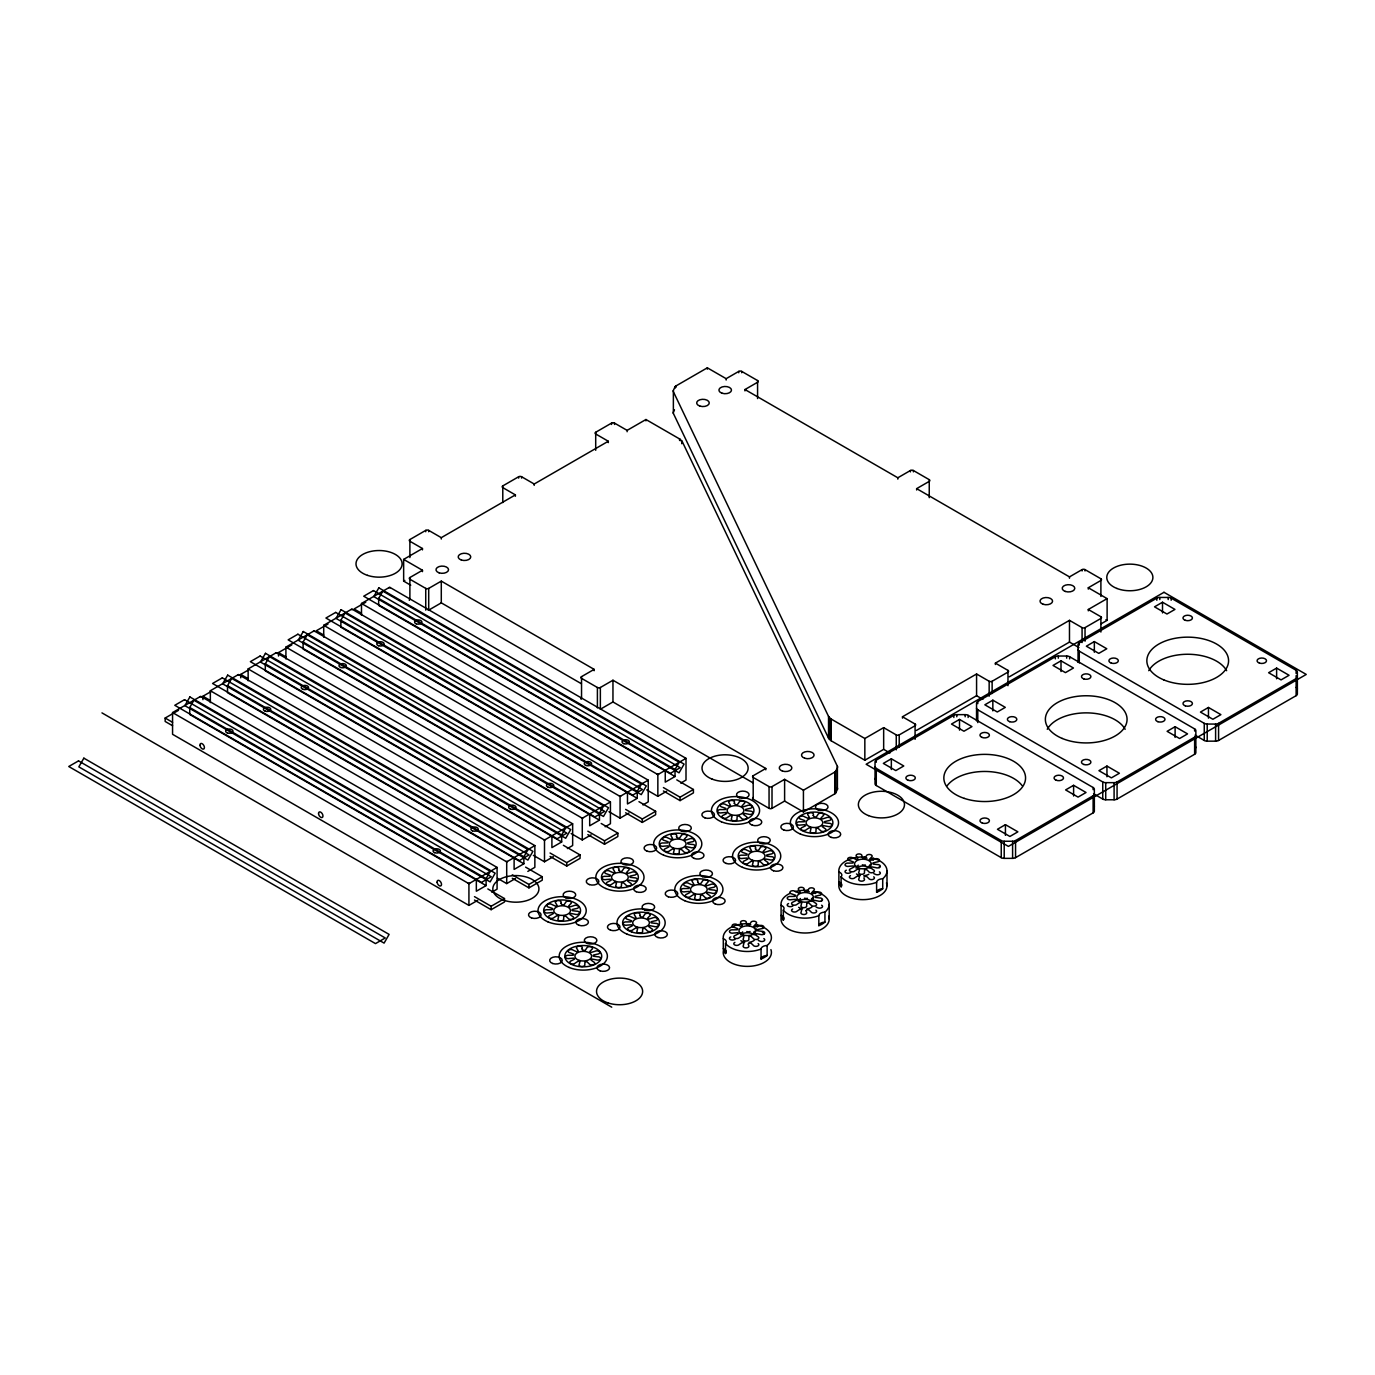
<?xml version="1.0" encoding="UTF-8"?>
<svg xmlns="http://www.w3.org/2000/svg" width="1375" height="1375" viewBox="0 0 1375 1375"><rect width="100%" height="100%" fill="white"/><g stroke="black" fill="none" stroke-linecap="round" stroke-linejoin="round"><path stroke-width="1.5" d="M886.995 885.723L886.995 870.839M748.189 944.161L748.842 945.777A2.939 1.702 0 0 1 745.748 947.891A2.939 1.702 0 0 1 743.359 945.484L743.927 943.147A2.939 1.702 0 0 0 742.105 942.648L739.372 944.419A2.939 1.702 0 0 1 734.886 945.038A2.939 1.702 0 0 1 734.886 942.373M805.973 910.783L806.644 912.398A2.939 1.702 0 0 1 803.55 914.53A2.939 1.702 0 0 1 801.144 912.123L801.711 909.786A2.939 1.702 0 0 0 799.906 909.287L797.156 911.058A2.939 1.702 0 0 1 792.688 911.677A2.939 1.702 0 0 1 792.67 909.013M742.655 931.872L742.311 932.422A2.939 1.702 0 0 1 740.661 933.092L740.163 933.144M800.439 898.511L800.095 899.061A2.939 1.702 0 0 1 798.445 899.731L797.431 899.731M858.241 865.15L857.88 865.7A2.939 1.702 0 0 1 856.247 866.37L855.233 866.37M889.952 753.002L883.661 749.358L864.841 760.22L831.222 740.816A4.194 2.423 0 0 1 830.569 740.334L828.953 738.736A4.194 2.423 0 0 1 828.541 738.152L673.372 413.411L673.372 390.431L674.936 386.977A4.194 2.423 0 0 1 676.036 385.894L707.334 367.812L726.155 378.675L738.753 371.405A2.097 1.203 0 0 1 741.727 371.405L757.573 380.548L757.573 398.561M674.455 409.784L673.372 412.156A4.194 2.423 0 0 0 673.372 413.411M765.789 769.828L765.789 768.47L753.191 775.741A2.097 1.203 0 0 0 753.191 777.459L769.055 786.603A2.097 1.203 0 0 0 772.011 786.603L784.609 779.333L803.43 790.195L834.745 772.131A4.194 2.423 0 0 0 835.828 771.031L837.409 767.594A4.194 2.423 0 0 0 837.392 766.322L682.241 441.581A4.194 2.423 0 0 0 681.811 441.014L680.212 439.416A4.194 2.423 0 0 0 679.542 438.917L645.941 419.513L627.12 430.375L614.522 423.105A2.097 1.203 0 0 0 611.548 423.105L595.702 432.266L595.702 450.278M753.191 775.741L753.191 799.184L769.055 808.345A2.097 1.203 0 0 0 772.011 808.345L784.609 801.075L803.43 811.938L834.745 793.856A4.194 2.423 0 0 0 835.828 792.756L837.409 789.319L837.392 766.322M486.097 885.603L189.733 714.484L189.733 707.506L193.909 700.236L490.291 871.337L486.097 878.608L486.097 885.603L476.334 891.223L476.334 879.398M523.875 863.775L227.511 692.673L227.511 685.678L231.705 678.425L528.069 849.527L523.875 856.797L523.875 863.775L514.112 869.412L514.112 857.587M561.67 841.964L265.306 670.862L265.306 663.867L269.483 656.614L565.864 827.716L561.67 834.969L561.67 841.964L551.908 847.602L551.908 835.759M599.448 820.153L303.084 649.052L303.084 642.056L307.278 634.786L603.642 805.905L599.448 813.158L599.448 820.153L589.686 825.791L589.686 813.948M637.244 798.325L340.88 627.223L340.88 620.228L345.056 612.975L641.438 784.077L637.244 791.347L637.244 798.325L627.481 803.962L627.481 792.138M675.022 776.514L378.658 605.413L378.658 598.417L382.852 591.164L679.216 762.266L675.022 769.519L675.022 776.514L665.259 782.152L665.259 770.327M748.327 943.852L748.98 943.405A2.939 1.702 0 0 1 750.922 943.095L753.088 945.106A2.939 1.702 0 0 0 757.316 946.172A2.939 1.702 0 0 0 758.123 943.559M806.111 910.491L806.781 910.044A2.939 1.702 0 0 1 808.706 909.734L810.889 911.745A2.939 1.702 0 0 0 815.1 912.794A2.939 1.702 0 0 0 815.925 910.181M754.067 931.837L755.734 930.927A2.939 1.702 0 0 0 756.198 928.864M811.852 898.477L813.141 897.755M869.653 865.098L870.925 864.394M409.887 557.562L409.887 539.55L425.734 530.389A2.097 1.203 0 0 1 428.708 530.389L441.289 537.659L515.384 494.897L515.384 496.255M502.786 502.562L502.786 485.908L518.65 476.747A2.097 1.203 0 0 1 521.606 476.747L534.205 484.017L608.3 441.255L608.3 442.612M410.713 585.2L403.648 581.127L403.648 559.402L422.469 548.522L422.469 549.88M477.727 900.333L468.927 905.403L172.562 734.302L172.562 712.577L200.716 696.317L497.08 867.419L497.08 889.161L491.803 892.203M210.341 702.608L210.341 690.748L238.494 674.506L534.858 845.608L534.858 867.333L527.828 871.406M248.136 680.797L248.136 668.938L276.289 652.678L572.653 823.797L572.653 845.522L567.377 848.564M285.914 658.969L285.914 647.127L314.067 630.867L610.431 801.969L610.431 823.711L605.155 826.753M323.709 637.158L323.709 625.316L351.863 609.056L648.227 780.158L648.227 801.883L642.95 804.942M361.488 615.347L361.488 603.487L389.641 587.245L686.005 758.347L686.005 780.072L680.728 783.114M172.562 725.742L165.155 721.462L165.155 718.042L178.492 710.342M202.933 699.652L202.933 696.231L211.269 691.419M240.728 677.841L240.728 674.42L247.397 670.57M278.506 656.03L278.506 652.592L291.844 644.892M327.972 624.044L316.302 630.781L323.709 635.061M365.75 602.233L354.08 608.97L361.488 613.25M403.648 581.127L404.834 580.439M409.887 599.62L409.887 577.534L422.469 570.264L422.469 571.622M744.975 390.895L744.975 389.537L757.573 382.267A2.097 1.203 0 0 0 757.573 380.548M409.887 577.534A2.097 1.203 0 0 0 409.887 579.236L425.734 588.397A2.097 1.203 0 0 0 428.708 588.397L441.289 581.127L594.138 669.367L594.138 670.725M428.227 610.328A2.097 1.203 0 0 0 428.708 610.122L441.289 602.852L581.402 683.736M744.975 389.537L897.823 477.778L910.422 470.508A2.097 1.203 0 0 1 913.378 470.508L929.242 479.669L929.242 497.664M581.539 698.723L581.539 676.638L594.138 669.367M916.644 489.998L916.644 488.641L929.242 481.37A2.097 1.203 0 0 0 929.242 479.669M581.539 676.638A2.097 1.203 0 0 0 581.539 678.356L597.403 687.5A2.097 1.203 0 0 0 600.359 687.5L612.958 680.23L765.789 768.47M753.053 782.856L612.958 701.955L600.359 709.242L600.359 687.5M172.562 712.577L468.927 883.678L497.08 867.419M210.341 690.748L506.705 861.867L534.858 845.608M248.136 668.938L544.5 840.039L572.653 823.797M285.914 647.127L582.278 818.228L610.431 801.969M323.709 625.316L620.073 796.417L648.227 780.158M361.488 603.487L657.852 774.589L686.005 758.347M497.441 878.247L506.705 883.592L515.505 878.505M533.38 855.353L544.5 861.781L553.3 856.694M571.175 833.542L582.278 839.953L591.078 834.883M608.953 811.731L620.073 818.142L628.873 813.072M646.748 789.903L657.852 796.331L666.652 791.244M474.478 896.637L491.15 906.262L504.487 898.562L504.487 901.983L491.15 909.683L474.478 900.058M512.273 874.827L528.945 884.452L542.266 876.752L542.266 880.172L528.945 887.872L512.273 878.247M550.052 852.998L566.723 862.623L580.061 854.923L580.061 858.361L566.723 866.061L550.052 856.436M587.847 831.188L604.519 840.812L617.839 833.113L617.839 836.533L604.519 844.233L587.847 834.608M625.625 809.377L642.297 819.002L655.634 811.302L655.634 814.722L642.297 822.422L625.625 812.797M663.42 787.566L680.075 797.191L693.413 789.491L693.413 792.911L680.075 800.611L663.42 790.986M916.644 488.641L1069.475 576.881L1082.073 569.611A2.097 1.203 0 0 1 1085.03 569.611L1100.894 578.772L1100.894 596.423M1088.295 589.119L1088.295 587.761L1100.894 580.473A2.097 1.203 0 0 0 1100.894 578.772M673.372 390.431A4.194 2.423 0 0 0 673.372 391.686L828.541 716.427A4.194 2.423 0 0 0 828.953 717.011L830.569 718.592A4.194 2.423 0 0 0 831.222 719.091L864.841 738.495L883.661 727.633L896.259 734.903A2.097 1.203 0 0 0 899.216 734.903L915.08 725.742A2.097 1.203 0 0 0 915.08 724.041L902.481 716.77L902.481 718.128M902.481 716.77L976.577 673.991L989.158 681.261A2.097 1.203 0 0 0 992.131 681.261L1007.978 672.1A2.097 1.203 0 0 0 1007.978 670.398L995.38 663.128L995.38 664.486M995.38 663.128L1069.475 620.348L1082.073 627.619A2.097 1.203 0 0 0 1085.03 627.619L1100.894 618.458A2.097 1.203 0 0 0 1100.894 616.756L1088.295 609.486L1088.295 610.844M1088.295 609.486L1107.116 598.623L1107.116 620.348L1101.237 623.752M916.369 730.469L976.577 695.716L982.867 699.359M1009.284 676.827L1069.475 642.073L1078.928 647.539M876.27 760.134L953.838 715.344A4.194 2.423 0 0 1 956.794 714.639L965.181 714.639A4.194 2.423 0 0 1 968.137 715.344L1093.125 787.514A4.194 2.423 0 0 1 1094.345 789.216L1094.345 811.164A4.194 2.423 0 0 1 1093.125 812.883L1015.558 857.656A4.194 2.423 0 0 1 1012.602 858.361L1004.214 858.361A4.194 2.423 0 0 1 1001.241 857.656L876.27 785.503A4.194 2.423 0 0 1 875.033 783.784L875.033 761.836A4.194 2.423 0 0 1 876.27 760.134L876.27 762.266M976.542 720.913L976.542 703.244A4.194 2.423 0 0 1 977.78 701.525L1055.33 656.752A4.194 2.423 0 0 1 1058.303 656.03L1066.673 656.03A4.194 2.423 0 0 1 1069.647 656.752L1194.634 728.905A4.194 2.423 0 0 1 1195.855 730.606L1195.855 752.572A4.194 2.423 0 0 1 1194.634 754.273L1117.067 799.064A4.194 2.423 0 0 1 1114.094 799.769L1105.723 799.769A4.194 2.423 0 0 1 1102.75 799.064L1093.572 793.753M1078.052 662.303L1078.052 644.634A4.194 2.423 0 0 1 1079.272 642.916L1156.839 598.142A4.194 2.423 0 0 1 1159.795 597.438L1168.183 597.438A4.194 2.423 0 0 1 1171.156 598.142L1296.127 670.295A4.194 2.423 0 0 1 1297.364 672.014L1297.364 693.962A4.194 2.423 0 0 1 1296.127 695.664L1218.577 740.455A4.194 2.423 0 0 1 1215.603 741.159L1207.216 741.159A4.194 2.423 0 0 1 1204.259 740.455L1195.064 735.144M891.344 758.794L883.334 763.4L895.778 770.584L903.788 765.978L891.344 758.794L891.344 769.484M959.509 719.434L951.5 724.058L963.944 731.242L971.953 726.619L959.509 719.434L959.509 730.125M992.836 700.184L984.844 704.808L997.288 711.992L1005.297 707.369L992.836 700.184L992.836 710.875M1061.002 660.825L1053.009 665.448L1065.453 672.633L1073.462 668.009L1061.002 660.825L1061.002 671.516M1094.345 641.575L1086.353 646.198L1098.797 653.383L1106.789 648.759L1094.345 641.575L1094.345 652.266M1162.511 602.233L1154.519 606.839L1166.963 614.023L1174.955 609.417L1162.511 602.233L1162.511 612.923M1005.434 824.656L997.442 829.28L1009.886 836.464L1017.878 831.841L1005.434 824.656L1005.434 835.347M1073.6 785.314L1065.608 789.92L1078.052 797.105L1086.044 792.498L1073.6 785.314L1073.6 796.005M1106.944 766.064L1098.934 770.67L1111.395 777.872L1119.388 773.248L1106.944 766.064L1106.944 776.755M1175.109 726.705L1167.1 731.328L1179.561 738.513L1187.553 733.889L1175.109 726.705L1175.109 737.395M1208.453 707.455L1200.444 712.078L1212.887 719.263L1220.897 714.639L1208.453 707.455L1208.453 718.145M1276.619 668.095L1268.609 672.719L1281.053 679.903L1289.062 675.28L1276.619 668.095L1276.619 678.786M875.033 766.683A4.194 2.423 0 0 0 876.27 768.384L1001.241 840.555A4.194 2.423 0 0 0 1004.214 841.259L1012.602 841.259A4.194 2.423 0 0 0 1015.558 840.555L1093.125 795.764A4.194 2.423 0 0 0 1094.345 794.062M976.542 708.073A4.194 2.423 0 0 0 977.78 709.792L1102.75 781.945A4.194 2.423 0 0 0 1105.723 782.65L1114.094 782.65A4.194 2.423 0 0 0 1117.067 781.945L1194.634 737.172A4.194 2.423 0 0 0 1195.855 735.453M1078.052 649.481A4.194 2.423 0 0 0 1079.272 651.183L1204.259 723.336A4.194 2.423 0 0 0 1207.216 724.058L1215.603 724.058A4.194 2.423 0 0 0 1218.577 723.336L1296.127 678.562A4.194 2.423 0 0 0 1297.364 676.844M388.902 587.658L390.38 587.658M351.123 609.486L352.602 609.486M313.328 631.297L314.806 631.297M275.55 653.108L277.028 653.108M237.755 674.936L239.233 674.936M199.977 696.747L201.455 696.747M658.591 774.177L657.112 774.177M620.812 795.987L619.455 796.039M583.017 817.798L581.539 817.798M545.188 839.644L543.881 839.678M507.392 861.472L506.034 861.472M469.614 883.283L468.239 883.283M864.188 876.872L864.566 876.666A2.939 1.702 0 0 1 866.508 876.373L868.673 878.384A2.939 1.702 0 0 0 872.902 879.433A2.939 1.702 0 0 0 873.709 876.82M750.08 931.477L749.203 931.769A2.939 1.702 0 0 1 747.209 931.666L746.763 931.511M850.678 872.661L849.183 873.142A2.939 1.702 0 0 1 845.384 872.42A2.939 1.702 0 0 1 846.347 870.186M792.877 906.022L791.398 906.503A2.939 1.702 0 0 1 787.6 905.798A2.939 1.702 0 0 1 788.545 903.547M735.092 939.4L733.614 939.864A2.939 1.702 0 0 1 729.798 939.159A2.939 1.702 0 0 1 730.761 936.908M865.27 864.927L864.789 865.047A2.939 1.702 0 0 1 862.795 864.944L862.348 864.789M807.469 898.305L807.005 898.408A2.939 1.702 0 0 1 804.994 898.305L804.564 898.15M813.502 900.556L813.02 900.47A2.939 1.702 0 0 1 811.594 899.645L811.422 899.061M755.717 933.917L755.219 933.831A2.939 1.702 0 0 1 753.809 933.006L753.62 932.439M873.864 873.675L875.72 874.483A2.939 1.702 0 0 0 879.673 874.156A2.939 1.702 0 0 0 879.416 871.853M816.08 907.053L817.919 907.844A2.939 1.702 0 0 0 821.889 907.517A2.939 1.702 0 0 0 821.614 905.214M758.278 940.414L760.134 941.205A2.939 1.702 0 0 0 764.087 940.895A2.939 1.702 0 0 0 763.83 938.592M1088.295 587.761L1107.116 598.623M1105.947 619.661L1107.116 620.348M608.3 441.255L595.702 433.967A2.097 1.203 0 0 1 595.702 432.266M515.384 494.897L502.786 487.609A2.097 1.203 0 0 1 502.786 485.908M422.469 548.522L409.887 541.252A2.097 1.203 0 0 1 409.887 539.55M403.648 559.402L422.469 570.264M378.658 598.417L675.022 769.519M676.758 779.866L693.413 789.491M340.88 620.228L637.244 791.347M638.962 801.677L655.634 811.302M303.084 642.056L599.448 813.158M601.184 823.487L617.839 833.113M278.506 652.592L285.914 656.872M265.306 663.867L561.67 834.969M563.389 845.298L580.061 854.923M240.728 674.42L248.136 678.7M227.511 685.678L523.875 856.797M525.611 867.127L542.266 876.752M202.933 696.231L210.341 700.511M189.733 707.506L486.097 878.608M487.816 888.938L504.487 898.562M165.155 718.042L172.562 722.322M101.973 712.886L611.738 1007.188M863.878 878.109L864.428 879.038A2.939 1.702 0 0 1 861.334 881.169A2.939 1.702 0 0 1 858.928 878.762L859.512 876.408A2.939 1.702 0 0 0 857.691 875.927L854.941 877.68A2.939 1.702 0 0 1 850.472 878.298A2.939 1.702 0 0 1 850.455 875.652M869.206 865.7L869.395 866.284A2.939 1.702 0 0 0 870.375 866.955M1296.127 670.295L1296.127 673.509M1296.127 675.641L1296.127 695.664M1218.577 723.336L1218.577 740.455M1215.603 724.058L1215.603 741.159M1207.216 724.058L1207.216 741.159M1204.259 723.336L1204.259 740.455M1194.634 728.905L1194.634 731.036M1194.634 737.172L1194.634 754.273M1171.156 598.142L1171.156 600.273M1168.183 597.438L1168.183 599.569M1159.795 597.438L1159.795 599.569M1156.839 598.142L1156.839 600.273M1117.067 781.945L1117.067 799.064M1114.094 782.65L1114.094 799.769M1105.723 782.65L1105.723 799.769M1102.75 781.945L1102.75 799.064M1100.894 616.756L1100.894 632.053M1093.125 787.514L1093.125 789.645M1093.125 795.764L1093.125 812.883M1085.03 569.611L1085.03 570.969M1085.03 627.619L1085.03 641.197M1082.073 569.611L1082.073 570.969M1082.073 627.619L1082.073 642.555M1079.272 642.916L1079.272 645.064M1079.272 651.183L1079.272 662.956M1069.647 656.752L1069.647 658.883M1069.475 576.881L1069.475 578.239M1069.475 620.348L1069.475 642.073M1066.673 656.03L1066.673 658.178M1058.303 656.03L1058.303 658.178M1055.33 656.752L1055.33 658.883M1015.558 840.555L1015.558 857.656M1012.602 841.259L1012.602 858.361M1007.978 670.398L1007.978 685.695M1004.214 841.259L1004.214 858.361M1001.241 840.555L1001.241 857.656M992.131 681.261L992.131 693.481M989.158 681.261L989.158 696.197M977.78 701.525L977.78 703.673M977.78 709.792L977.78 722.614M976.577 673.991L976.577 695.716M968.137 715.344L968.137 717.492M965.181 714.639L965.181 716.788M956.794 714.639L956.794 716.788M953.838 715.344L953.838 717.492M915.08 724.041L915.08 739.338M913.378 470.508L913.378 471.866M910.422 470.508L910.422 471.866M899.216 734.903L899.216 747.123M897.823 477.778L897.823 479.136M896.259 734.903L896.259 749.839M883.661 727.633L883.661 749.358M882.716 878.762L882.716 888.783A24.097 13.922 0 0 1 876.614 892.289L876.614 882.286A6.291 3.627 0 0 1 882.716 878.762A24.097 13.922 0 0 0 873.194 858.258A6.291 3.627 0 0 1 871.148 858.653M876.27 768.384L876.27 785.503M873.194 858.258L873.194 860.148M864.841 738.495L864.841 760.22M867.041 858.206A6.291 3.627 0 0 1 864.875 856.986L864.875 858.859M838.887 871.991A6.291 3.627 0 0 1 841.105 876.786L841.105 886.806A24.097 13.922 0 0 1 838.887 881.994L838.887 871.991A24.097 13.922 0 0 1 864.875 856.986M835.828 771.031L835.828 792.756M834.745 772.131L834.745 793.856M831.222 719.091L831.222 740.816M830.569 718.592L830.569 740.334M829.211 904.217L829.211 919.102M828.953 717.011L828.953 738.736M828.541 716.427L828.541 738.152M824.931 912.123L824.931 922.144A24.097 13.922 0 0 1 818.83 925.667L818.83 915.647A6.291 3.627 0 0 1 824.931 912.123A24.097 13.922 0 0 0 815.409 891.636A6.291 3.627 0 0 1 813.364 892.031M815.409 891.636L815.409 893.509M795.197 891.533A24.097 13.922 0 0 1 807.091 890.347L807.091 891.602M803.43 790.195L803.43 811.938M784.609 779.333L784.609 801.075M781.086 905.352A6.291 3.627 0 0 1 783.32 910.164L783.32 920.167A24.097 13.922 0 0 1 781.086 915.355L781.086 905.352A24.097 13.922 0 0 1 789.834 893.441M772.011 786.603L772.011 808.345M769.055 786.603L769.055 808.345M767.13 945.502L767.13 955.505A24.097 13.922 0 0 1 761.045 959.028L761.045 949.008A6.291 3.627 0 0 1 767.13 945.502A24.097 13.922 0 0 0 757.625 924.997A6.291 3.627 0 0 1 755.562 925.392M757.625 924.997L757.625 926.87M723.302 938.712A6.291 3.627 0 0 1 725.536 943.525L725.536 953.528A24.097 13.922 0 0 1 723.302 948.733L723.302 938.712A24.097 13.922 0 0 1 749.289 923.708L749.289 925.581M741.727 371.405L741.727 372.762M738.753 371.405L738.753 372.762M726.155 378.675L726.155 380.033M707.334 367.812L707.334 369.17M682.241 441.581L682.241 442.939M681.811 441.014L681.811 443.73M680.212 439.416L680.212 440.773M680.075 797.191L680.075 800.611M679.542 438.917L679.542 440.275M676.036 385.894L676.036 387.252M674.936 386.977L674.936 388.334M657.852 774.589L657.852 796.331M645.941 419.513L645.941 420.87M642.297 819.002L642.297 822.422M627.12 430.375L627.12 431.733M620.073 796.417L620.073 818.142M614.522 423.105L614.522 424.463M612.958 680.23L612.958 701.955M611.548 423.105L611.548 424.463M604.519 840.812L604.519 844.233M597.403 687.5L597.403 707.884M582.278 818.228L582.278 839.953M566.723 862.623L566.723 866.061M544.5 840.039L544.5 861.781M534.205 484.017L534.205 485.375M528.945 884.452L528.945 887.872M521.606 476.747L521.606 478.105M518.65 476.747L518.65 478.105M506.705 861.867L506.705 883.592M491.15 906.262L491.15 909.683M468.927 883.678L468.927 905.403M441.289 537.659L441.289 539.017M441.289 581.127L441.289 602.852M428.708 530.389L428.708 531.747M428.708 588.397L428.708 610.122M425.734 530.389L425.734 531.747M425.734 588.397L425.734 610.122M875.033 778.955A4.194 2.423 0 0 1 875.17 778.37M1093.847 805.183A4.194 2.423 0 0 1 1094.345 806.334M947.186 785.692A40.872 23.598 0 0 1 984.689 771.461A40.872 23.598 0 0 1 1022.192 785.692M1195.528 746.797A4.194 2.423 0 0 1 1195.855 747.725M976.663 719.761A4.194 2.423 0 0 1 976.955 719.314M1047.252 729.3A40.872 23.598 0 0 1 1086.198 712.869A40.872 23.598 0 0 1 1125.145 729.3M1296.127 687.414A4.194 2.423 0 0 1 1297.364 689.116M1078.052 661.753A4.194 2.423 0 0 1 1078.653 660.498M1148.761 670.691A40.872 23.598 0 0 1 1187.708 654.259A40.872 23.598 0 0 1 1226.637 670.691M886.497 882.887A24.097 13.922 0 0 1 862.898 899.645A24.097 13.922 0 0 1 839.317 882.887M868.828 874.259A8.387 4.847 0 0 1 863.775 875.652M860.355 875.462A8.387 4.847 0 0 1 856.47 873.95M855.989 868.106A8.387 4.847 0 0 1 869.808 868.106M879.295 866.645A2.939 1.702 0 0 1 879.312 867.659M838.887 881.994A6.291 3.627 0 0 1 841.105 886.806M876.614 882.286A24.097 13.922 0 0 1 841.105 876.786M876.614 892.289A6.291 3.627 0 0 1 882.716 888.783M828.695 916.248A24.097 13.922 0 0 1 805.114 933.006A24.097 13.922 0 0 1 781.516 916.248M812.023 906.95A8.387 4.847 0 0 1 806.833 908.944M802.57 908.823A8.387 4.847 0 0 1 798.669 907.311M798.205 901.467A8.387 4.847 0 0 1 812.023 901.467M821.58 900.212A2.939 1.702 0 0 1 821.528 901.02M781.086 915.355A6.291 3.627 0 0 1 783.32 920.167M818.83 915.647A24.097 13.922 0 0 1 783.32 910.164M809.256 891.567A6.291 3.627 0 0 1 807.091 890.347M818.83 925.667A6.291 3.627 0 0 1 824.931 922.144M770.911 949.609A24.097 13.922 0 0 1 747.312 966.384A24.097 13.922 0 0 1 723.731 949.609M754.222 940.311A8.387 4.847 0 0 1 749.031 942.305M744.769 942.184A8.387 4.847 0 0 1 740.884 940.672M740.42 934.828A8.387 4.847 0 0 1 754.222 934.828M763.795 933.573A2.939 1.702 0 0 1 763.812 934.192M762.403 932.456A2.939 1.702 0 0 1 763.211 932.852M723.302 948.733A6.291 3.627 0 0 1 725.536 953.528M761.045 949.008A24.097 13.922 0 0 1 725.536 943.525M750.733 924.636A6.291 3.627 0 0 1 749.289 923.708M761.045 959.028A6.291 3.627 0 0 1 767.13 955.505M837.392 788.047A4.194 2.423 0 0 1 837.409 789.319M753.191 799.184A2.097 1.203 0 0 1 753.191 797.483M580.938 699.102A2.097 1.203 0 0 1 581.539 698.362M409.286 600.239A2.097 1.203 0 0 1 409.887 599.259M560.897 903.341L562.014 904.698A2.939 1.702 0 0 0 564.008 904.802L565.538 902.602A2.939 1.702 0 0 1 569.697 901.209A2.939 1.702 0 0 1 570.539 903.942L568.614 906.039A2.939 1.702 0 0 0 570.023 906.864L573.65 905.747A2.939 1.702 0 0 1 578.377 906.228A2.939 1.702 0 0 1 575.97 908.634L572.172 909.511A2.939 1.702 0 0 0 572.344 910.663L576.366 911.161A2.939 1.702 0 0 1 579.442 913.275A2.939 1.702 0 0 1 574.939 914.237L571.038 913.498A2.939 1.702 0 0 0 569.886 914.444L572.413 916.317A2.939 1.702 0 0 1 572.413 919.084A2.939 1.702 0 0 1 567.892 918.139L565.727 916.128A2.939 1.702 0 0 0 563.784 916.42L563.647 918.792A2.939 1.702 0 0 1 560.553 920.923A2.939 1.702 0 0 1 558.147 918.517L558.731 916.18A2.939 1.702 0 0 0 556.909 915.681L554.159 917.452A2.939 1.702 0 0 1 549.433 917.933A2.939 1.702 0 0 1 550.275 915.2L553.317 913.602A2.939 1.702 0 0 0 552.475 912.553L548.402 912.897A2.939 1.702 0 0 1 544.242 911.505A2.939 1.702 0 0 1 547.92 909.717L552.028 909.648A2.939 1.702 0 0 0 552.544 908.514L549.072 907.259A2.939 1.702 0 0 1 547.422 904.664A2.939 1.702 0 0 1 552.234 904.664L555.466 906.125A2.939 1.702 0 0 0 557.098 905.455L555.827 903.203A2.939 1.702 0 0 1 557.477 900.591A2.939 1.702 0 0 1 561.155 902.378L560.897 903.341M582.055 948.922L583.155 950.28A2.939 1.702 0 0 0 585.166 950.383L586.695 948.183A2.939 1.702 0 0 1 590.855 946.791A2.939 1.702 0 0 1 591.697 949.523L589.755 951.62A2.939 1.702 0 0 0 591.181 952.428L594.808 951.328A2.939 1.702 0 0 1 599.534 951.809A2.939 1.702 0 0 1 597.128 954.198L593.33 955.092A2.939 1.702 0 0 0 593.502 956.244L597.506 956.742A2.939 1.702 0 0 1 600.6 958.856A2.939 1.702 0 0 1 596.08 959.802L592.178 959.08A2.939 1.702 0 0 0 591.027 960.025L593.57 961.898A2.939 1.702 0 0 1 593.57 964.666A2.939 1.702 0 0 1 589.05 963.72L586.884 961.709A2.939 1.702 0 0 0 584.942 962.002L584.805 964.373A2.939 1.702 0 0 1 581.711 966.505A2.939 1.702 0 0 1 579.305 964.098L579.889 961.744A2.939 1.702 0 0 0 578.067 961.262L575.317 963.016A2.939 1.702 0 0 1 570.591 963.497A2.939 1.702 0 0 1 571.416 960.764L574.475 959.183A2.939 1.702 0 0 0 573.633 958.134L569.559 958.478A2.939 1.702 0 0 1 565.4 957.086A2.939 1.702 0 0 1 569.078 955.298L573.186 955.212A2.939 1.702 0 0 0 573.702 954.095L570.212 952.841A2.939 1.702 0 0 1 568.58 950.245A2.939 1.702 0 0 1 573.375 950.245L576.606 951.706A2.939 1.702 0 0 0 578.256 951.036L576.984 948.784A2.939 1.702 0 0 1 578.634 946.172A2.939 1.702 0 0 1 582.312 947.959L582.055 948.922M618.681 869.98L619.798 871.337A2.939 1.702 0 0 0 621.792 871.441L623.339 869.241A2.939 1.702 0 0 1 627.498 867.848A2.939 1.702 0 0 1 628.323 870.581L626.398 872.678A2.939 1.702 0 0 0 627.825 873.486L631.434 872.369A2.939 1.702 0 0 1 636.178 872.85A2.939 1.702 0 0 1 633.772 875.256L629.956 876.15A2.939 1.702 0 0 0 630.145 877.302L634.15 877.783A2.939 1.702 0 0 1 637.244 879.914A2.939 1.702 0 0 1 632.723 880.859L628.822 880.138A2.939 1.702 0 0 0 627.67 881.083L630.197 882.939A2.939 1.702 0 0 1 630.197 885.723A2.939 1.702 0 0 1 625.694 884.778L623.511 882.767A2.939 1.702 0 0 0 621.569 883.059L621.431 885.431A2.939 1.702 0 0 1 618.355 887.562A2.939 1.702 0 0 1 615.948 885.156L616.516 882.802A2.939 1.702 0 0 0 614.694 882.32L611.961 884.073A2.939 1.702 0 0 1 607.217 884.555A2.939 1.702 0 0 1 608.059 881.822L611.119 880.241A2.939 1.702 0 0 0 610.259 879.192L606.203 879.519A2.939 1.702 0 0 1 602.044 878.144A2.939 1.702 0 0 1 605.722 876.356L609.812 876.27A2.939 1.702 0 0 0 610.345 875.153L606.856 873.898A2.939 1.702 0 0 1 605.206 871.286A2.939 1.702 0 0 1 610.019 871.286L613.25 872.747A2.939 1.702 0 0 0 614.9 872.094L613.628 869.842A2.939 1.702 0 0 1 615.261 867.23A2.939 1.702 0 0 1 618.956 869.017L618.681 869.98M639.839 915.561L640.956 916.902A2.939 1.702 0 0 0 642.95 917.005L644.48 914.805A2.939 1.702 0 0 1 648.639 913.43A2.939 1.702 0 0 1 649.481 916.162L647.556 918.242A2.939 1.702 0 0 0 648.966 919.067L652.592 917.95A2.939 1.702 0 0 1 657.319 918.431A2.939 1.702 0 0 1 654.93 920.837L651.114 921.731A2.939 1.702 0 0 0 651.286 922.883L655.308 923.364A2.939 1.702 0 0 1 658.402 925.495A2.939 1.702 0 0 1 653.881 926.441L649.98 925.702A2.939 1.702 0 0 0 648.828 926.664L651.355 928.52A2.939 1.702 0 0 1 651.355 931.305A2.939 1.702 0 0 1 646.834 930.342L644.669 928.331A2.939 1.702 0 0 0 642.727 928.641L642.589 931.012A2.939 1.702 0 0 1 639.495 933.127A2.939 1.702 0 0 1 637.089 930.737L637.673 928.383A2.939 1.702 0 0 0 635.852 927.902L633.102 929.655A2.939 1.702 0 0 1 628.375 930.136A2.939 1.702 0 0 1 629.217 927.403L632.259 925.822A2.939 1.702 0 0 0 631.417 924.773L627.344 925.1A2.939 1.702 0 0 1 623.184 923.725A2.939 1.702 0 0 1 626.88 921.938L630.97 921.852A2.939 1.702 0 0 0 631.486 920.734L628.014 919.48A2.939 1.702 0 0 1 626.364 916.867A2.939 1.702 0 0 1 631.177 916.867L634.408 918.328A2.939 1.702 0 0 0 636.041 917.675L634.769 915.423A2.939 1.702 0 0 1 636.419 912.811A2.939 1.702 0 0 1 640.097 914.598L639.839 915.561M676.483 836.619L677.583 837.959A2.939 1.702 0 0 0 679.594 838.062L681.123 835.862A2.939 1.702 0 0 1 685.283 834.487A2.939 1.702 0 0 1 686.125 837.22L684.183 839.3A2.939 1.702 0 0 0 685.609 840.125L689.236 839.008A2.939 1.702 0 0 1 693.962 839.489A2.939 1.702 0 0 1 691.556 841.895L687.758 842.789A2.939 1.702 0 0 0 687.93 843.941L691.952 844.422A2.939 1.702 0 0 1 695.028 846.553A2.939 1.702 0 0 1 690.525 847.498L686.606 846.759A2.939 1.702 0 0 0 685.455 847.722L687.998 849.578A2.939 1.702 0 0 1 687.998 852.363A2.939 1.702 0 0 1 683.478 851.4L681.312 849.389A2.939 1.702 0 0 0 679.37 849.698L679.233 852.07A2.939 1.702 0 0 1 676.139 854.184A2.939 1.702 0 0 1 673.733 851.795L674.317 849.441A2.939 1.702 0 0 0 672.495 848.959L669.745 850.712A2.939 1.702 0 0 1 665.019 851.194A2.939 1.702 0 0 1 665.844 848.461L668.903 846.88A2.939 1.702 0 0 0 668.061 845.831L663.987 846.158A2.939 1.702 0 0 1 659.828 844.766A2.939 1.702 0 0 1 663.506 842.995L667.614 842.909A2.939 1.702 0 0 0 668.13 841.792L664.641 840.538A2.939 1.702 0 0 1 663.008 837.925A2.939 1.702 0 0 1 667.803 837.925L671.034 839.386A2.939 1.702 0 0 0 672.684 838.733L671.413 836.464A2.939 1.702 0 0 1 673.062 833.869A2.939 1.702 0 0 1 676.741 835.656L676.483 836.619M697.623 882.2L698.741 883.541A2.939 1.702 0 0 0 700.734 883.644L702.281 881.444A2.939 1.702 0 0 1 706.441 880.052A2.939 1.702 0 0 1 707.266 882.784L705.341 884.881A2.939 1.702 0 0 0 706.767 885.706L710.377 884.589A2.939 1.702 0 0 1 715.12 885.07A2.939 1.702 0 0 1 712.714 887.477L708.898 888.353A2.939 1.702 0 0 0 709.087 889.522L713.092 890.003A2.939 1.702 0 0 1 716.186 892.134A2.939 1.702 0 0 1 711.666 893.08L707.764 892.341A2.939 1.702 0 0 0 706.612 893.286L709.139 895.159A2.939 1.702 0 0 1 709.139 897.927A2.939 1.702 0 0 1 704.636 896.981L702.453 894.97A2.939 1.702 0 0 0 700.528 895.28L700.373 897.634A2.939 1.702 0 0 1 697.297 899.766A2.939 1.702 0 0 1 694.891 897.359L695.458 895.022A2.939 1.702 0 0 0 693.636 894.523L690.903 896.294A2.939 1.702 0 0 1 686.159 896.775A2.939 1.702 0 0 1 687.002 894.042L690.061 892.461A2.939 1.702 0 0 0 689.202 891.413L685.145 891.739A2.939 1.702 0 0 1 680.986 890.347A2.939 1.702 0 0 1 684.664 888.559L688.772 888.491A2.939 1.702 0 0 0 689.288 887.373L685.798 886.119A2.939 1.702 0 0 1 684.166 883.506A2.939 1.702 0 0 1 688.961 883.506L692.192 884.967A2.939 1.702 0 0 0 693.842 884.297L692.57 882.045A2.939 1.702 0 0 1 694.203 879.45A2.939 1.702 0 0 1 697.898 881.22L697.623 882.2M734.267 803.241L735.384 804.598A2.939 1.702 0 0 0 737.378 804.702L738.908 802.502A2.939 1.702 0 0 1 743.084 801.109A2.939 1.702 0 0 1 743.909 803.842L741.984 805.939A2.939 1.702 0 0 0 743.394 806.764L747.02 805.647A2.939 1.702 0 0 1 751.747 806.128A2.939 1.702 0 0 1 749.358 808.534L745.542 809.411A2.939 1.702 0 0 0 745.714 810.562L749.736 811.061A2.939 1.702 0 0 1 752.83 813.192A2.939 1.702 0 0 1 748.309 814.138L744.408 813.398A2.939 1.702 0 0 0 743.256 814.344L745.783 816.217A2.939 1.702 0 0 1 745.783 818.984A2.939 1.702 0 0 1 741.262 818.039L739.097 816.028A2.939 1.702 0 0 0 737.155 816.337L737.017 818.692A2.939 1.702 0 0 1 733.923 820.823A2.939 1.702 0 0 1 731.534 818.417L732.102 816.08A2.939 1.702 0 0 0 730.28 815.581L727.547 817.352A2.939 1.702 0 0 1 722.803 817.833A2.939 1.702 0 0 1 723.645 815.1L726.688 813.519A2.939 1.702 0 0 0 725.845 812.47L721.789 812.797A2.939 1.702 0 0 1 717.612 811.405A2.939 1.702 0 0 1 721.308 809.617L725.398 809.548A2.939 1.702 0 0 0 725.914 808.431L722.442 807.177A2.939 1.702 0 0 1 720.792 804.564A2.939 1.702 0 0 1 725.605 804.564L728.836 806.025A2.939 1.702 0 0 0 730.486 805.355L729.197 803.103A2.939 1.702 0 0 1 730.847 800.491A2.939 1.702 0 0 1 734.525 802.278L734.267 803.241M746.092 923.467L747.209 924.825A2.939 1.702 0 0 0 749.203 924.928L750.733 922.728A2.939 1.702 0 0 1 754.909 921.336A2.939 1.702 0 0 1 755.734 924.069L753.809 926.166A2.939 1.702 0 0 0 755.219 926.991L758.845 925.873A2.939 1.702 0 0 1 763.589 926.355A2.939 1.702 0 0 1 761.183 928.761L757.367 929.638A2.939 1.702 0 0 0 757.539 930.789L761.561 931.288A2.939 1.702 0 0 1 764.655 933.419A2.939 1.702 0 0 1 760.134 934.364L756.233 933.625A2.939 1.702 0 0 0 755.081 934.57L757.608 936.444A2.939 1.702 0 0 1 757.608 939.211A2.939 1.702 0 0 1 753.088 938.266L750.922 936.255A2.939 1.702 0 0 0 748.98 936.564L748.842 938.919A2.939 1.702 0 0 1 745.748 941.05A2.939 1.702 0 0 1 743.359 938.644L743.927 936.306A2.939 1.702 0 0 0 742.105 935.808L739.372 937.578A2.939 1.702 0 0 1 734.628 938.059A2.939 1.702 0 0 1 735.47 935.327L738.513 933.745A2.939 1.702 0 0 0 737.67 932.697L733.614 933.023A2.939 1.702 0 0 1 729.438 931.631A2.939 1.702 0 0 1 733.133 929.844L737.223 929.775A2.939 1.702 0 0 0 737.756 928.658L734.267 927.403A2.939 1.702 0 0 1 732.617 924.791A2.939 1.702 0 0 1 737.43 924.791L740.661 926.252A2.939 1.702 0 0 0 742.311 925.581L741.039 923.33A2.939 1.702 0 0 1 742.672 920.717A2.939 1.702 0 0 1 746.35 922.505L746.092 923.467M755.425 848.822L756.525 850.18A2.939 1.702 0 0 0 758.536 850.283L760.066 848.083A2.939 1.702 0 0 1 764.225 846.691A2.939 1.702 0 0 1 765.067 849.423L763.125 851.52A2.939 1.702 0 0 0 764.552 852.345L768.178 851.228A2.939 1.702 0 0 1 772.905 851.709A2.939 1.702 0 0 1 770.498 854.116L766.7 854.992A2.939 1.702 0 0 0 766.872 856.144L770.894 856.642A2.939 1.702 0 0 1 773.97 858.756A2.939 1.702 0 0 1 769.467 859.719L765.566 858.98A2.939 1.702 0 0 0 764.414 859.925L766.941 861.798A2.939 1.702 0 0 1 766.941 864.566A2.939 1.702 0 0 1 762.42 863.62L760.255 861.609A2.939 1.702 0 0 0 758.312 861.902L758.175 864.273A2.939 1.702 0 0 1 755.081 866.405A2.939 1.702 0 0 1 752.675 863.998L753.259 861.661A2.939 1.702 0 0 0 751.438 861.163L748.688 862.933A2.939 1.702 0 0 1 743.961 863.414A2.939 1.702 0 0 1 744.786 860.681L747.845 859.083A2.939 1.702 0 0 0 747.003 858.034L742.93 858.378A2.939 1.702 0 0 1 738.77 856.986A2.939 1.702 0 0 1 742.448 855.198L746.556 855.13A2.939 1.702 0 0 0 747.072 853.995L743.6 852.741A2.939 1.702 0 0 1 741.95 850.145A2.939 1.702 0 0 1 746.763 850.145L749.994 851.606A2.939 1.702 0 0 0 751.627 850.936L750.355 848.684A2.939 1.702 0 0 1 752.005 846.072A2.939 1.702 0 0 1 755.683 847.859L755.425 848.822M803.894 890.106L804.994 891.464A2.939 1.702 0 0 0 807.005 891.567L808.534 889.367A2.939 1.702 0 0 1 812.694 887.975A2.939 1.702 0 0 1 813.536 890.708L811.594 892.805A2.939 1.702 0 0 0 813.02 893.612L816.63 892.512A2.939 1.702 0 0 1 821.373 892.994A2.939 1.702 0 0 1 818.967 895.383L815.169 896.277A2.939 1.702 0 0 0 815.341 897.428L819.345 897.927A2.939 1.702 0 0 1 822.439 900.041A2.939 1.702 0 0 1 817.919 901.003L814.017 900.264A2.939 1.702 0 0 0 812.866 901.209L815.409 903.083A2.939 1.702 0 0 1 815.409 905.85A2.939 1.702 0 0 1 810.889 904.905L808.706 902.894A2.939 1.702 0 0 0 806.781 903.186L806.644 905.558A2.939 1.702 0 0 1 803.55 907.689A2.939 1.702 0 0 1 801.144 905.283L801.711 902.928A2.939 1.702 0 0 0 799.906 902.447L797.156 904.217A2.939 1.702 0 0 1 792.43 904.698A2.939 1.702 0 0 1 793.255 901.966L796.314 900.367A2.939 1.702 0 0 0 795.455 899.319L791.398 899.663A2.939 1.702 0 0 1 787.239 898.27A2.939 1.702 0 0 1 790.917 896.483L795.025 896.397A2.939 1.702 0 0 0 795.541 895.28L792.052 894.025A2.939 1.702 0 0 1 790.419 891.43A2.939 1.702 0 0 1 795.214 891.43L798.445 892.891A2.939 1.702 0 0 0 800.095 892.22L798.823 889.969A2.939 1.702 0 0 1 800.473 887.356A2.939 1.702 0 0 1 804.152 889.144L803.894 890.106M813.209 815.461L814.327 816.819A2.939 1.702 0 0 0 816.32 816.922L817.85 814.722A2.939 1.702 0 0 1 822.027 813.33A2.939 1.702 0 0 1 822.852 816.062L820.927 818.159A2.939 1.702 0 0 0 822.336 818.967L825.962 817.85A2.939 1.702 0 0 1 830.706 818.331A2.939 1.702 0 0 1 828.3 820.737L824.484 821.631A2.939 1.702 0 0 0 824.656 822.783L828.678 823.281A2.939 1.702 0 0 1 831.772 825.395A2.939 1.702 0 0 1 827.252 826.341L823.35 825.619A2.939 1.702 0 0 0 822.198 826.564L824.725 828.42A2.939 1.702 0 0 1 824.725 831.205A2.939 1.702 0 0 1 820.205 830.259L818.039 828.248A2.939 1.702 0 0 0 816.097 828.541L815.959 830.913A2.939 1.702 0 0 1 812.866 833.044A2.939 1.702 0 0 1 810.477 830.637L811.044 828.283A2.939 1.702 0 0 0 809.222 827.802L806.489 829.555A2.939 1.702 0 0 1 801.745 830.036A2.939 1.702 0 0 1 802.587 827.303L805.63 825.722A2.939 1.702 0 0 0 804.788 824.673L800.731 825A2.939 1.702 0 0 1 796.555 823.625A2.939 1.702 0 0 1 800.25 821.838L804.341 821.752A2.939 1.702 0 0 0 804.873 820.634L801.384 819.38A2.939 1.702 0 0 1 799.734 816.784A2.939 1.702 0 0 1 804.547 816.784L807.778 818.228A2.939 1.702 0 0 0 809.428 817.575L808.156 815.323A2.939 1.702 0 0 1 809.789 812.711A2.939 1.702 0 0 1 813.467 814.498L813.209 815.461M861.678 856.745L862.795 858.103A2.939 1.702 0 0 0 864.789 858.189L866.319 856.006A2.939 1.702 0 0 1 870.478 854.614A2.939 1.702 0 0 1 871.32 857.347L869.395 859.444A2.939 1.702 0 0 0 870.805 860.252L874.431 859.134A2.939 1.702 0 0 1 879.158 859.616A2.939 1.702 0 0 1 876.752 862.022L872.953 862.916A2.939 1.702 0 0 0 873.125 864.067L877.147 864.548A2.939 1.702 0 0 1 880.241 866.68A2.939 1.702 0 0 1 875.72 867.625L871.819 866.903A2.939 1.702 0 0 0 870.667 867.848L873.194 869.705A2.939 1.702 0 0 1 873.194 872.489A2.939 1.702 0 0 1 868.673 871.544L866.508 869.533A2.939 1.702 0 0 0 864.566 869.825L864.428 872.197A2.939 1.702 0 0 1 861.334 874.328A2.939 1.702 0 0 1 858.928 871.922L859.512 869.567A2.939 1.702 0 0 0 857.691 869.086L854.941 870.839A2.939 1.702 0 0 1 850.214 871.32A2.939 1.702 0 0 1 851.056 868.587L854.098 867.006A2.939 1.702 0 0 0 853.256 865.958L849.183 866.284A2.939 1.702 0 0 1 845.023 864.909A2.939 1.702 0 0 1 848.702 863.122L852.809 863.036A2.939 1.702 0 0 0 853.325 861.919L849.853 860.664A2.939 1.702 0 0 1 848.203 858.052A2.939 1.702 0 0 1 853.016 858.052L856.247 859.512A2.939 1.702 0 0 0 857.88 858.859L856.608 856.608A2.939 1.702 0 0 1 858.258 853.995A2.939 1.702 0 0 1 861.936 855.783L861.678 856.745M83.858 758.158L78.839 766.872L384.089 943.113L389.108 934.398L83.858 758.158M189.888 696.953L184.869 705.667L490.119 881.891L495.155 873.194L189.888 696.953M227.683 675.125L222.647 683.839L527.897 860.08L532.933 851.366L227.683 675.125M265.461 653.314L260.442 662.028L565.692 838.269L570.728 829.555L265.461 653.314M303.256 631.503L298.22 640.217L603.47 816.458L608.506 807.744L303.256 631.503M341.034 609.692L336.016 618.389L641.266 794.63L646.302 785.916L341.034 609.692M378.83 587.864L373.794 596.578L679.044 772.819L684.08 764.105L378.83 587.864M78.513 760.891L68.75 766.511L375.495 943.611L385.241 937.973L78.513 760.891M184.542 699.669L174.78 705.306L481.525 882.389L491.27 876.752L184.542 699.669M222.32 677.858L212.575 683.478L519.303 860.578L529.066 854.941L222.32 677.858M260.116 656.03L250.353 661.667L557.098 838.767L566.844 833.13L260.116 656.03M297.894 634.219L288.148 639.856L594.877 816.939L604.639 811.319L297.894 634.219M335.689 612.408L325.927 618.028L632.672 795.128L642.417 789.491L335.689 612.408M373.467 590.58L363.722 596.217L670.45 773.317L680.212 767.68L373.467 590.58M1163.989 592.298L866.147 764.259L1008.408 846.398L1306.25 674.438L1163.989 592.298M868.519 815.616A23.048 13.303 0 0 0 904.423 805.544A23.048 13.303 0 0 0 871.355 792.619A23.048 13.303 0 0 0 868.519 815.616M608.059 1002.942A23.048 13.303 0 0 0 642.641 991.427A23.048 13.303 0 0 0 608.059 979.894A23.048 13.303 0 0 0 608.059 1002.942M579.081 960.369A8.387 4.847 0 0 0 591.663 956.175A8.387 4.847 0 0 0 579.081 951.981A8.387 4.847 0 0 0 579.081 960.369M574.045 965.405A18.442 10.639 0 0 0 601.717 956.175A18.442 10.639 0 0 0 574.045 946.963A18.442 10.639 0 0 0 574.045 965.405M569.13 967.45A24.097 13.922 0 0 0 607.252 957.619A24.097 13.922 0 0 0 573.444 943.473A24.097 13.922 0 0 0 569.13 967.45M600.136 970.87A6.291 3.627 0 0 0 609.572 967.725A6.291 3.627 0 0 0 600.136 964.58A6.291 3.627 0 0 0 600.136 970.87M587.039 943.388A6.291 3.627 0 0 0 596.87 940.689A6.291 3.627 0 0 0 587.881 937.131A6.291 3.627 0 0 0 587.039 943.388M552.716 963.514A6.291 3.627 0 0 0 562.237 960.472A6.291 3.627 0 0 0 552.888 957.241A6.291 3.627 0 0 0 552.716 963.514M610.5 930.153A6.291 3.627 0 0 0 620.022 927.111A6.291 3.627 0 0 0 610.689 923.862A6.291 3.627 0 0 0 610.5 930.153M644.823 910.027A6.291 3.627 0 0 0 654.655 907.328A6.291 3.627 0 0 0 645.683 903.753A6.291 3.627 0 0 0 644.823 910.027M657.92 937.509A6.291 3.627 0 0 0 667.356 934.364A6.291 3.627 0 0 0 657.92 931.219A6.291 3.627 0 0 0 657.92 937.509M626.931 934.089A24.097 13.922 0 0 0 665.036 924.258A24.097 13.922 0 0 0 631.228 910.112A24.097 13.922 0 0 0 626.931 934.089M631.847 932.027A18.442 10.639 0 0 0 659.502 922.814A18.442 10.639 0 0 0 631.847 913.602A18.442 10.639 0 0 0 631.847 932.027M636.866 927.008A8.387 4.847 0 0 0 649.447 922.814A8.387 4.847 0 0 0 636.866 918.62A8.387 4.847 0 0 0 636.866 927.008M668.284 896.792A6.291 3.627 0 0 0 677.806 893.733A6.291 3.627 0 0 0 668.473 890.502A6.291 3.627 0 0 0 668.284 896.792M702.608 876.666A6.291 3.627 0 0 0 712.439 873.95A6.291 3.627 0 0 0 703.467 870.392A6.291 3.627 0 0 0 702.608 876.666M715.172 903.942A6.291 3.627 0 0 0 725.106 901.381A6.291 3.627 0 0 0 716.289 897.686A6.291 3.627 0 0 0 715.172 903.942M684.716 900.711A24.097 13.922 0 0 0 722.82 890.88A24.097 13.922 0 0 0 689.03 876.752A24.097 13.922 0 0 0 684.716 900.711M689.631 898.666A18.442 10.639 0 0 0 717.303 889.453A18.442 10.639 0 0 0 689.631 880.223A18.442 10.639 0 0 0 689.631 898.666M694.667 893.647A8.387 4.847 0 0 0 707.231 889.453A8.387 4.847 0 0 0 694.667 885.259A8.387 4.847 0 0 0 694.667 893.647M810.253 826.908A8.387 4.847 0 0 0 822.817 822.714A8.387 4.847 0 0 0 810.253 818.52A8.387 4.847 0 0 0 810.253 826.908M803.619 831.342A18.442 10.639 0 0 0 832.786 823.814A18.442 10.639 0 0 0 806.919 813.003A18.442 10.639 0 0 0 803.619 831.342M800.302 833.989A24.097 13.922 0 0 0 838.406 824.158A24.097 13.922 0 0 0 804.616 810.012A24.097 13.922 0 0 0 800.302 833.989M831.291 837.409A6.291 3.627 0 0 0 840.727 834.264A6.291 3.627 0 0 0 831.291 831.119A6.291 3.627 0 0 0 831.291 837.409M818.194 809.927A6.291 3.627 0 0 0 828.025 807.228A6.291 3.627 0 0 0 819.053 803.67A6.291 3.627 0 0 0 818.194 809.927M783.87 830.053A6.291 3.627 0 0 0 793.392 827.011A6.291 3.627 0 0 0 784.059 823.78A6.291 3.627 0 0 0 783.87 830.053M752.452 860.269A8.387 4.847 0 0 0 765.033 856.075A8.387 4.847 0 0 0 752.452 851.898A8.387 4.847 0 0 0 752.452 860.269M747.433 865.305A18.442 10.639 0 0 0 775.087 856.075A18.442 10.639 0 0 0 747.433 846.863A18.442 10.639 0 0 0 747.433 865.305M742.5 867.35A24.097 13.922 0 0 0 780.622 857.519A24.097 13.922 0 0 0 746.814 843.373A24.097 13.922 0 0 0 742.5 867.35M773.506 870.77A6.291 3.627 0 0 0 782.942 867.625A6.291 3.627 0 0 0 773.506 864.497A6.291 3.627 0 0 0 773.506 870.77M760.409 843.305A6.291 3.627 0 0 0 770.241 840.589A6.291 3.627 0 0 0 761.269 837.031A6.291 3.627 0 0 0 760.409 843.305M726.086 863.414A6.291 3.627 0 0 0 735.608 860.372A6.291 3.627 0 0 0 726.275 857.141A6.291 3.627 0 0 0 726.086 863.414M647.144 851.211A6.291 3.627 0 0 0 656.666 848.152A6.291 3.627 0 0 0 647.333 844.92A6.291 3.627 0 0 0 647.144 851.211M681.467 831.084A6.291 3.627 0 0 0 691.298 828.386A6.291 3.627 0 0 0 682.327 824.811A6.291 3.627 0 0 0 681.467 831.084M694.014 858.361A6.291 3.627 0 0 0 703.966 855.8A6.291 3.627 0 0 0 695.148 852.105A6.291 3.627 0 0 0 694.014 858.361M663.558 855.13A24.097 13.922 0 0 0 701.68 845.316A24.097 13.922 0 0 0 667.872 831.17A24.097 13.922 0 0 0 663.558 855.13M666.875 852.5A18.442 10.639 0 0 0 696.042 844.972A18.442 10.639 0 0 0 670.175 834.144A18.442 10.639 0 0 0 666.875 852.5M672.788 847.791A8.387 4.847 0 0 0 686.039 844.37A8.387 4.847 0 0 0 674.283 839.455A8.387 4.847 0 0 0 672.788 847.791M704.928 817.85A6.291 3.627 0 0 0 714.45 814.791A6.291 3.627 0 0 0 705.117 811.559A6.291 3.627 0 0 0 704.928 817.85M739.252 797.723A6.291 3.627 0 0 0 749.083 795.008A6.291 3.627 0 0 0 740.111 791.45A6.291 3.627 0 0 0 739.252 797.723M752.348 825.206A6.291 3.627 0 0 0 761.784 822.061A6.291 3.627 0 0 0 752.348 818.916A6.291 3.627 0 0 0 752.348 825.206M721.359 821.769A24.097 13.922 0 0 0 759.464 811.938A24.097 13.922 0 0 0 725.656 797.809A24.097 13.922 0 0 0 721.359 821.769M726.275 819.723A18.442 10.639 0 0 0 753.93 810.511A18.442 10.639 0 0 0 726.275 801.281A18.442 10.639 0 0 0 726.275 819.723M731.294 814.705A8.387 4.847 0 0 0 743.875 810.511A8.387 4.847 0 0 0 731.294 806.317A8.387 4.847 0 0 0 731.294 814.705M615.725 881.427A8.387 4.847 0 0 0 628.289 877.233A8.387 4.847 0 0 0 615.725 873.039A8.387 4.847 0 0 0 615.725 881.427M609.091 885.861A18.442 10.639 0 0 0 638.258 878.333A18.442 10.639 0 0 0 612.391 867.522A18.442 10.639 0 0 0 609.091 885.861M605.773 888.508A24.097 13.922 0 0 0 643.878 878.677A24.097 13.922 0 0 0 610.087 864.531A24.097 13.922 0 0 0 605.773 888.508M636.23 891.722A6.291 3.627 0 0 0 646.164 889.161A6.291 3.627 0 0 0 637.347 885.466A6.291 3.627 0 0 0 636.23 891.722M623.666 864.445A6.291 3.627 0 0 0 633.497 861.747A6.291 3.627 0 0 0 624.525 858.189A6.291 3.627 0 0 0 623.666 864.445M589.342 884.572A6.291 3.627 0 0 0 598.864 881.53A6.291 3.627 0 0 0 589.531 878.281A6.291 3.627 0 0 0 589.342 884.572M557.923 914.788A8.387 4.847 0 0 0 570.505 910.594A8.387 4.847 0 0 0 557.923 906.417A8.387 4.847 0 0 0 557.923 914.788M551.306 919.222A18.442 10.639 0 0 0 580.456 911.694A18.442 10.639 0 0 0 554.589 900.883A18.442 10.639 0 0 0 551.306 919.222M547.972 921.869A24.097 13.922 0 0 0 586.094 912.038A24.097 13.922 0 0 0 552.286 897.892A24.097 13.922 0 0 0 547.972 921.869M578.978 925.289A6.291 3.627 0 0 0 588.414 922.144A6.291 3.627 0 0 0 578.978 919.016A6.291 3.627 0 0 0 578.978 925.289M565.881 897.823A6.291 3.627 0 0 0 575.712 895.108A6.291 3.627 0 0 0 566.741 891.55A6.291 3.627 0 0 0 565.881 897.823M531.558 917.933A6.291 3.627 0 0 0 541.08 914.891A6.291 3.627 0 0 0 531.747 911.659A6.291 3.627 0 0 0 531.558 917.933M964.253 798.377A40.872 23.598 0 0 0 1025.561 777.958A40.872 23.598 0 0 0 964.253 757.522A40.872 23.598 0 0 0 964.253 798.377M908.239 780.312A4.709 2.716 0 0 0 915.32 777.958A4.709 2.716 0 0 0 908.239 775.586A4.709 2.716 0 0 0 908.239 780.312M981.922 737.378A4.709 2.716 0 0 0 989.381 735.453A4.709 2.716 0 0 0 982.764 732.686A4.709 2.716 0 0 0 981.922 737.378M1056.017 780.158A4.709 2.716 0 0 0 1063.477 778.233A4.709 2.716 0 0 0 1056.859 775.466A4.709 2.716 0 0 0 1056.017 780.158M982.334 823.075A4.709 2.716 0 0 0 989.416 820.72A4.709 2.716 0 0 0 982.334 818.366A4.709 2.716 0 0 0 982.334 823.075M1116.93 588.466A23.048 13.303 0 0 0 1152.834 578.394A23.048 13.303 0 0 0 1119.783 565.469A23.048 13.303 0 0 0 1116.93 588.466M1062.222 738.444A40.872 23.598 0 0 0 1126.847 721.789A40.872 23.598 0 0 0 1069.527 697.812A40.872 23.598 0 0 0 1062.222 738.444M1083.844 678.923A4.709 2.716 0 0 0 1090.908 676.569A4.709 2.716 0 0 0 1083.844 674.214A4.709 2.716 0 0 0 1083.844 678.923M1009.748 721.703A4.709 2.716 0 0 0 1016.83 719.348A4.709 2.716 0 0 0 1009.748 716.994A4.709 2.716 0 0 0 1009.748 721.703M1083.844 764.483A4.709 2.716 0 0 0 1090.908 762.128A4.709 2.716 0 0 0 1083.844 759.756A4.709 2.716 0 0 0 1083.844 764.483M1157.939 721.703A4.709 2.716 0 0 0 1165.003 719.348A4.709 2.716 0 0 0 1157.939 716.994A4.709 2.716 0 0 0 1157.939 721.703M1163.731 679.852A40.872 23.598 0 0 0 1228.356 663.18A40.872 23.598 0 0 0 1171.036 639.203A40.872 23.598 0 0 0 1163.731 679.852M1185.353 620.331A4.709 2.716 0 0 0 1192.417 617.959A4.709 2.716 0 0 0 1185.353 615.605A4.709 2.716 0 0 0 1185.353 620.331M1111.258 663.094A4.709 2.716 0 0 0 1118.322 660.739A4.709 2.716 0 0 0 1111.258 658.384A4.709 2.716 0 0 0 1111.258 663.094M1185.353 705.873A4.709 2.716 0 0 0 1192.417 703.519A4.709 2.716 0 0 0 1185.353 701.164A4.709 2.716 0 0 0 1185.353 705.873M1259.431 663.094A4.709 2.716 0 0 0 1266.513 660.739A4.709 2.716 0 0 0 1259.431 658.384A4.709 2.716 0 0 0 1259.431 663.094M804.667 758.227A6.291 3.627 0 0 0 814.086 755.081A6.291 3.627 0 0 0 804.667 751.936A6.291 3.627 0 0 0 804.667 758.227M782.427 771.066A6.291 3.627 0 0 0 791.863 767.92A6.291 3.627 0 0 0 782.427 764.775A6.291 3.627 0 0 0 782.427 771.066M439.123 572.842A6.291 3.627 0 0 0 448.542 569.697A6.291 3.627 0 0 0 439.123 566.569A6.291 3.627 0 0 0 439.123 572.842M461.347 560.02A6.291 3.627 0 0 0 470.766 556.875A6.291 3.627 0 0 0 461.347 553.73A6.291 3.627 0 0 0 461.347 560.02M699.823 406.072A6.291 3.627 0 0 0 709.259 402.927A6.291 3.627 0 0 0 699.823 399.781A6.291 3.627 0 0 0 699.823 406.072M722.047 393.233A6.291 3.627 0 0 0 731.483 390.088A6.291 3.627 0 0 0 722.047 386.959A6.291 3.627 0 0 0 722.047 393.233M1065.367 591.456A6.291 3.627 0 0 0 1074.803 588.311A6.291 3.627 0 0 0 1065.367 585.166A6.291 3.627 0 0 0 1065.367 591.456M1043.144 604.278A6.291 3.627 0 0 0 1052.58 601.133A6.291 3.627 0 0 0 1043.144 598.005A6.291 3.627 0 0 0 1043.144 604.278M504.35 900.402A23.048 13.303 0 0 0 538.931 888.886A23.048 13.303 0 0 0 504.35 877.353A23.048 13.303 0 0 0 504.35 900.402M623.855 743.669A3.661 2.114 0 0 0 629.355 741.83A3.661 2.114 0 0 0 623.855 740.008A3.661 2.114 0 0 0 623.855 743.669M416.402 623.889A3.661 2.114 0 0 0 421.902 622.067A3.661 2.114 0 0 0 416.402 620.228A3.661 2.114 0 0 0 416.402 623.889M378.606 645.717A3.661 2.114 0 0 0 384.123 643.878A3.661 2.114 0 0 0 378.606 642.039A3.661 2.114 0 0 0 378.606 645.717M586.077 765.48A3.661 2.114 0 0 0 591.577 763.658A3.661 2.114 0 0 0 586.077 761.819A3.661 2.114 0 0 0 586.077 765.48M510.503 809.119A3.661 2.114 0 0 0 516.003 807.28A3.661 2.114 0 0 0 510.503 805.458A3.661 2.114 0 0 0 510.503 809.119M303.033 689.339A3.661 2.114 0 0 0 308.55 687.517A3.661 2.114 0 0 0 303.033 685.678A3.661 2.114 0 0 0 303.033 689.339M340.828 667.528A3.661 2.114 0 0 0 346.328 665.689A3.661 2.114 0 0 0 340.828 663.867A3.661 2.114 0 0 0 340.828 667.528M547.972 787.188A3.661 2.114 0 0 0 553.764 785.692A3.661 2.114 0 0 0 548.625 783.544A3.661 2.114 0 0 0 547.972 787.188M434.603 852.637A3.661 2.114 0 0 0 440.413 851.142A3.661 2.114 0 0 0 435.256 848.977A3.661 2.114 0 0 0 434.603 852.637M227.459 732.978A3.661 2.114 0 0 0 232.977 731.139A3.661 2.114 0 0 0 227.459 729.317A3.661 2.114 0 0 0 227.459 732.978M265.255 711.167A3.661 2.114 0 0 0 270.755 709.328A3.661 2.114 0 0 0 265.255 707.489A3.661 2.114 0 0 0 265.255 711.167M472.398 830.809A3.661 2.114 0 0 0 478.191 829.314A3.661 2.114 0 0 0 473.052 827.166A3.661 2.114 0 0 0 472.398 830.809M318.553 813.862A3.145 1.822 60 0 0 322.145 817.523A3.145 1.822 60 0 0 321.527 812.78A3.145 1.822 60 0 0 318.553 813.862M199.994 745.422A3.145 1.822 60 0 0 203.603 749.083A3.145 1.822 60 0 0 202.984 744.339A3.145 1.822 60 0 0 199.994 745.422M437.095 882.303A3.145 1.822 60 0 0 440.687 885.964A3.145 1.822 60 0 0 440.086 881.22A3.145 1.822 60 0 0 437.095 882.303M858.705 868.192A8.387 4.847 0 0 0 871.286 863.998A8.387 4.847 0 0 0 858.705 859.805A8.387 4.847 0 0 0 858.705 868.192M800.198 901.278A8.387 4.847 0 0 0 813.45 897.858A8.387 4.847 0 0 0 801.694 892.942A8.387 4.847 0 0 0 800.198 901.278M743.136 934.931A8.387 4.847 0 0 0 755.7 930.737A8.387 4.847 0 0 0 743.136 926.544A8.387 4.847 0 0 0 743.136 934.931M367.538 575.369A23.048 13.303 0 0 0 402.119 563.836A23.048 13.303 0 0 0 367.538 552.32A23.048 13.303 0 0 0 367.538 575.369M712.164 779.127A23.048 13.303 0 0 0 748.069 769.055A23.048 13.303 0 0 0 715.017 756.13A23.048 13.303 0 0 0 712.164 779.127"/></g></svg>
